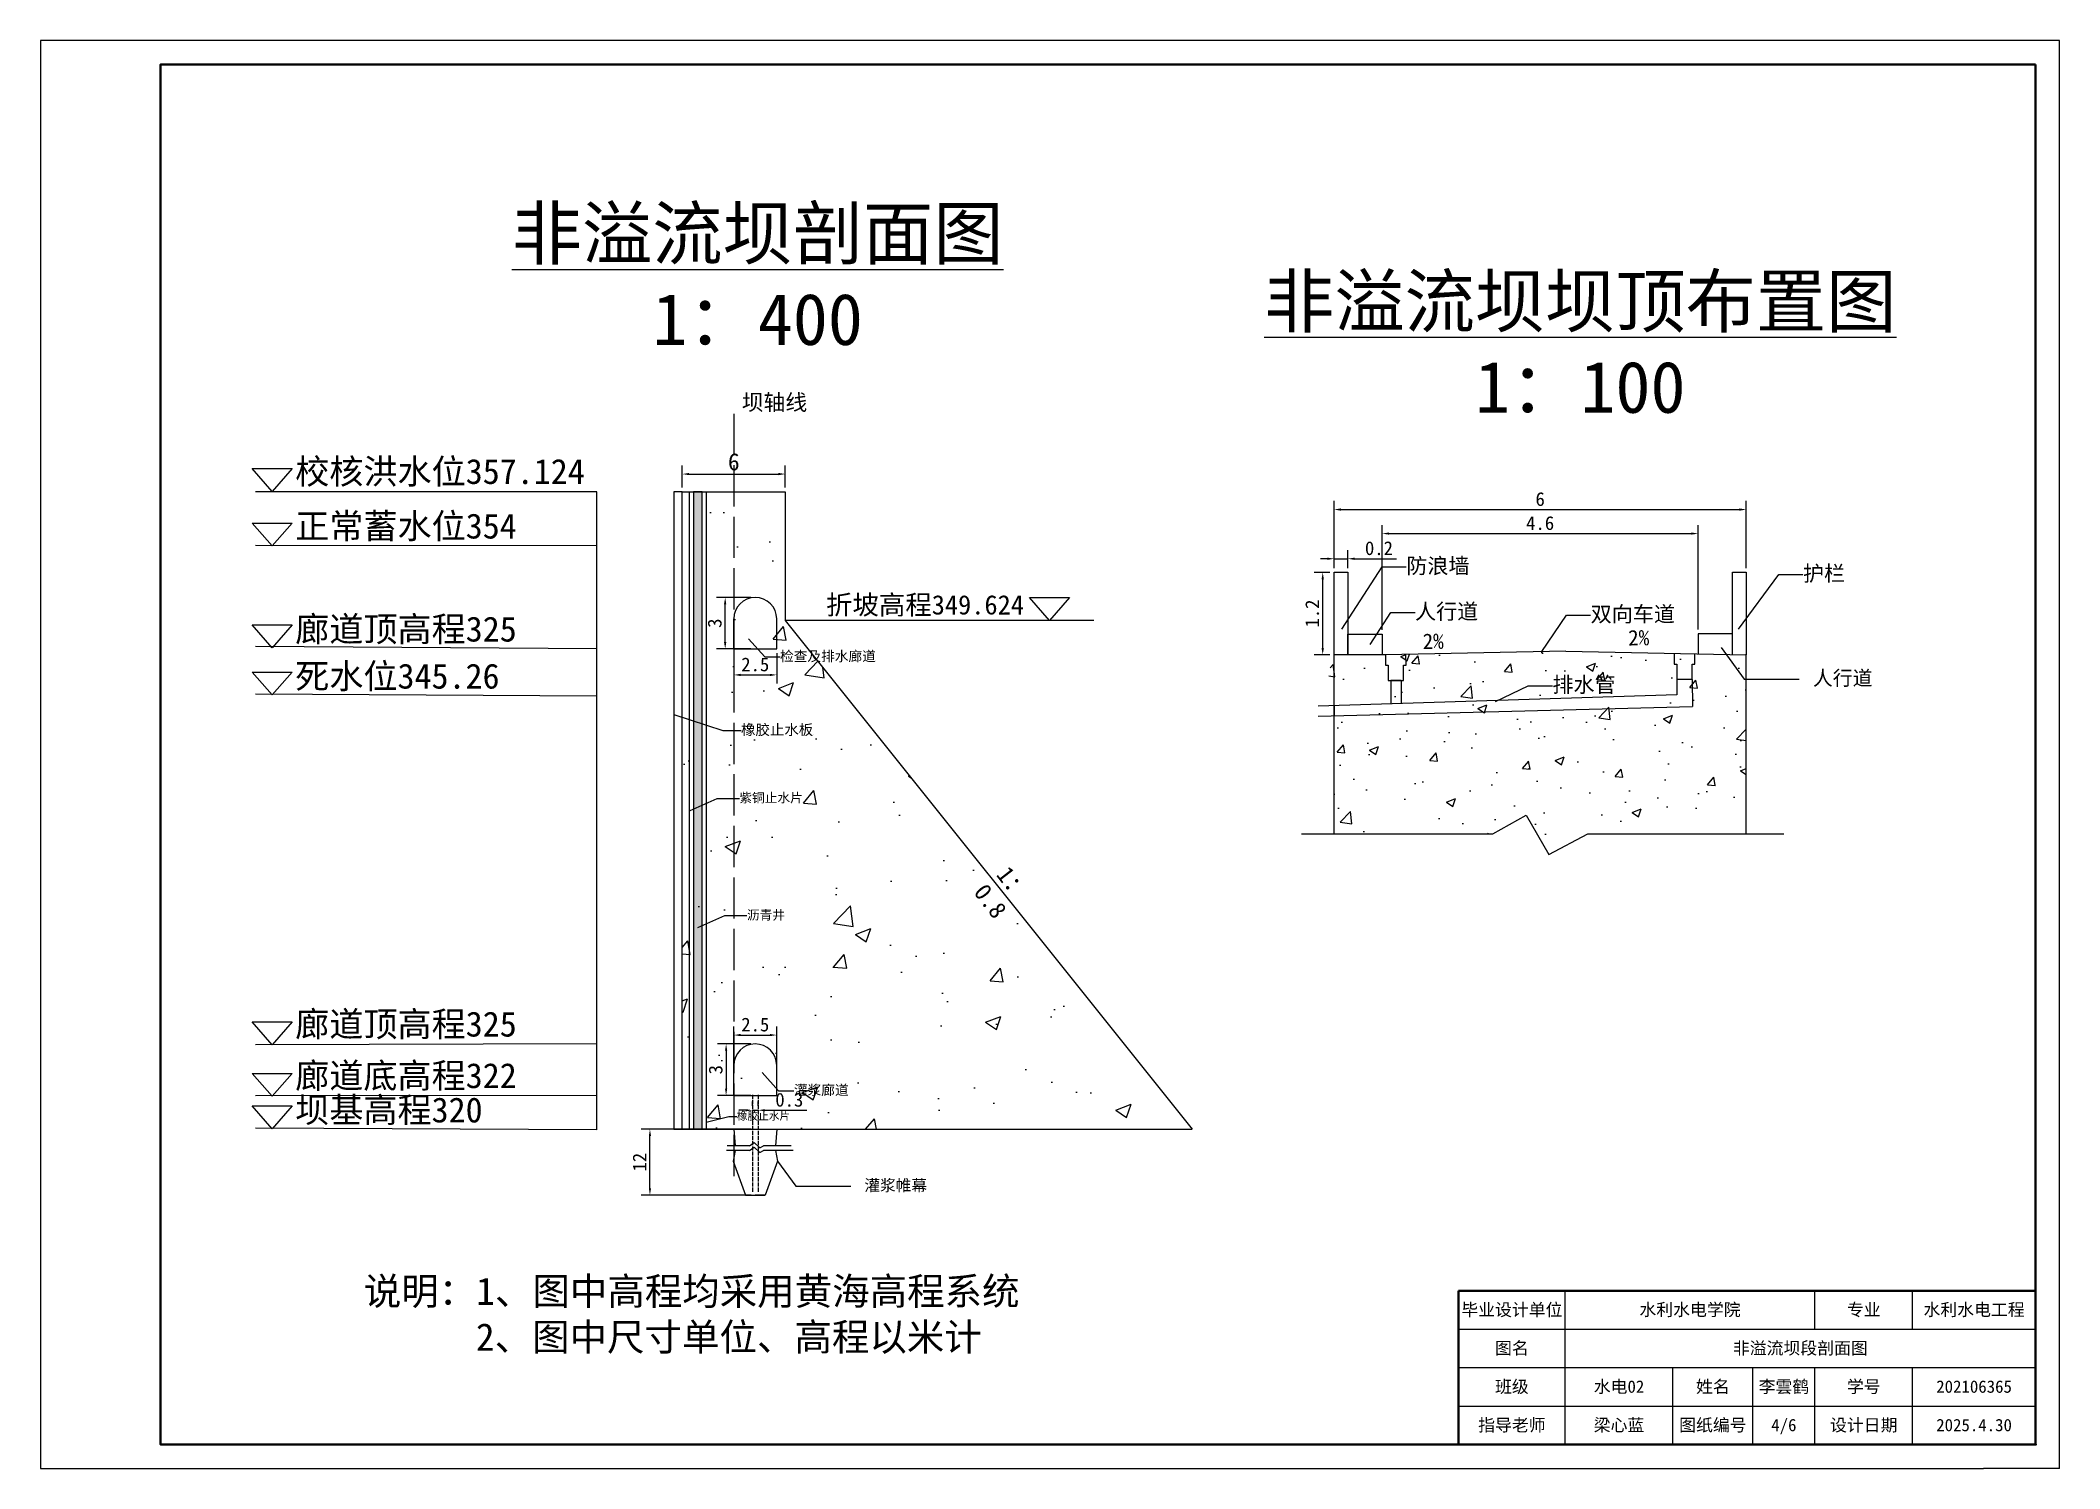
# Model space of a CAD drawing. Header units: millimetres. Extents: x 3333 to 3627, y 1299 to 1506.
import ezdxf
from ezdxf import colors
from ezdxf.entities.mleader import LeaderData, LeaderLine
from ezdxf.math import Vec2, Vec3

# ---------------------------------------------------------------- set-up
doc = ezdxf.new("R2010")
doc.units = ezdxf.units.MM
doc.linetypes.add('ACAD_ISO02W100', pattern=[15, 12, -3])
doc.styles.get("Standard").update_dxf_attribs({"font": 'simfang.ttf'})
doc.dimstyles.new('ISO-25', dxfattribs={"dimtxt": 2, "dimasz": 1, "dimexe": 1.25, "dimexo": 0.625, "dimgap": 0.5, "dimtad": 1, "dimdsep": 46, "dimtxsty": 'Standard', "dimcen": 2.5, "dimadec": 0, "dimazin": 0, "dimtfac": 1, "dimtmove": 0, "dimatfit": 3, "dimfxl": 1, "dimarcsym": 0})

# ---------------------------------------------------------------- blocks, each defined once
blk = doc.blocks.new('_None')
blk = doc.blocks.new('*D3')
at = {"color": 0, "lineweight": -2, "transparency": 16777216}
for p, q in [((3426.13, 1441.42), (3426.13, 1444.61)), ((3441.13, 1441.42), (3441.13, 1444.61)), ((3427.13, 1443.36), (3440.13, 1443.36))]:
    blk.add_line(p, q, dxfattribs=at)
at = {"color": 0, "transparency": 16777216}
for points in [[(3427.13, 1443.52), (3427.13, 1443.19), (3426.13, 1443.36)], [(3440.13, 1443.52), (3440.13, 1443.19), (3441.13, 1443.36)]]:
    blk.add_solid(points, dxfattribs=at)
at = {"layer": 'Defpoints', "color": 0, "transparency": 16777216}
for p in [(3426.13, 1440.79), (3441.13, 1443.36), (3441.13, 1440.79)]:
    blk.add_point(p, dxfattribs=at)
at = {"color": 0, "transparency": 16777216, "insert": (3433.63, 1445.12), "char_height": 2, "attachment_point": 5}
blk.add_mtext('{\\H1.25x;6}', dxfattribs=at)
blk = doc.blocks.new('*D5')
at = {"color": 0, "lineweight": -2, "transparency": 16777216}
for p, q in [((3435.35, 1350.75), (3434.35, 1350.75)), ((3436.35, 1351.37), (3436.35, 1352)), ((3436.35, 1350.75), (3437.19, 1350.75)), ((3437.19, 1351.37), (3437.19, 1352)), ((3438.19, 1350.75), (3444.25, 1350.75))]:
    blk.add_line(p, q, dxfattribs=at)
at = {"color": 0, "transparency": 16777216}
for points in [[(3435.35, 1350.91), (3435.35, 1350.58), (3436.35, 1350.75)], [(3438.19, 1350.91), (3438.19, 1350.58), (3437.19, 1350.75)]]:
    blk.add_solid(points, dxfattribs=at)
at = {"layer": 'Defpoints', "color": 0, "transparency": 16777216}
for p in [(3436.35, 1350.75), (3437.19, 1350.75), (3437.19, 1350.75)]:
    blk.add_point(p, dxfattribs=at)
at = {"color": 0, "transparency": 16777216, "insert": (3441.72, 1352.26), "char_height": 2, "attachment_point": 5}
blk.add_mtext('0.3', dxfattribs=at)
blk = doc.blocks.new('*D6')
at = {"color": 0, "lineweight": -2, "transparency": 16777216}
for p, q in [((3436.14, 1347.98), (3420.17, 1347.98)), ((3421.42, 1339.39), (3421.42, 1346.98)), ((3436.14, 1338.39), (3420.17, 1338.39))]:
    blk.add_line(p, q, dxfattribs=at)
at = {"color": 0, "transparency": 16777216}
for points in [[(3421.26, 1346.98), (3421.59, 1346.98), (3421.42, 1347.98)], [(3421.26, 1339.39), (3421.59, 1339.39), (3421.42, 1338.39)]]:
    blk.add_solid(points, dxfattribs=at)
at = {"layer": 'Defpoints', "color": 0, "transparency": 16777216}
for p in [(3421.42, 1347.98), (3436.77, 1347.98), (3436.77, 1338.39)]:
    blk.add_point(p, dxfattribs=at)
at = {"color": 0, "transparency": 16777216, "insert": (3419.92, 1343.19), "char_height": 2, "attachment_point": 5, "rotation": 90}
blk.add_mtext('12', dxfattribs=at)
blk = doc.blocks.new('*D8')
at = {"color": 0, "lineweight": -2, "transparency": 16777216}
for p, q in [((3433.63, 1353.52), (3433.63, 1362.94)), ((3434.63, 1361.69), (3438.88, 1361.69)), ((3439.88, 1353.52), (3439.88, 1362.94))]:
    blk.add_line(p, q, dxfattribs=at)
at = {"color": 0, "transparency": 16777216}
for points in [[(3434.63, 1361.86), (3434.63, 1361.53), (3433.63, 1361.69)], [(3438.88, 1361.86), (3438.88, 1361.53), (3439.88, 1361.69)]]:
    blk.add_solid(points, dxfattribs=at)
at = {"layer": 'Defpoints', "color": 0, "transparency": 16777216}
for p in [(3439.88, 1361.69), (3433.63, 1352.9), (3439.88, 1352.9)]:
    blk.add_point(p, dxfattribs=at)
at = {"color": 0, "transparency": 16777216, "insert": (3436.76, 1363.21), "char_height": 2, "attachment_point": 5}
blk.add_mtext('2.5', dxfattribs=at)
blk = doc.blocks.new('*D9')
at = {"color": 0, "lineweight": -2, "transparency": 16777216}
for p, q in [((3436.13, 1360.4), (3431.26, 1360.4)), ((3432.51, 1359.4), (3432.51, 1353.9)), ((3436.13, 1352.9), (3431.26, 1352.9))]:
    blk.add_line(p, q, dxfattribs=at)
at = {"color": 0, "transparency": 16777216}
for points in [[(3432.35, 1359.4), (3432.68, 1359.4), (3432.51, 1360.4)], [(3432.35, 1353.9), (3432.68, 1353.9), (3432.51, 1352.9)]]:
    blk.add_solid(points, dxfattribs=at)
at = {"layer": 'Defpoints', "color": 0, "transparency": 16777216}
for p in [(3436.76, 1360.4), (3432.51, 1352.9), (3436.76, 1352.9)]:
    blk.add_point(p, dxfattribs=at)
at = {"color": 0, "transparency": 16777216, "insert": (3431, 1356.65), "char_height": 2, "attachment_point": 5, "rotation": 90}
blk.add_mtext('3', dxfattribs=at)
blk = doc.blocks.new('*D10')
at = {"color": 0, "lineweight": -2, "transparency": 16777216}
for p, q in [((3433.63, 1417.27), (3433.63, 1412.87)), ((3439.88, 1417.27), (3439.88, 1412.87)), ((3434.63, 1414.12), (3438.88, 1414.12))]:
    blk.add_line(p, q, dxfattribs=at)
at = {"color": 0, "transparency": 16777216}
for points in [[(3434.63, 1414.28), (3434.63, 1413.95), (3433.63, 1414.12)], [(3438.88, 1414.28), (3438.88, 1413.95), (3439.88, 1414.12)]]:
    blk.add_solid(points, dxfattribs=at)
at = {"layer": 'Defpoints', "color": 0, "transparency": 16777216}
for p in [(3433.63, 1417.9), (3439.88, 1417.9), (3439.88, 1414.12)]:
    blk.add_point(p, dxfattribs=at)
at = {"color": 0, "transparency": 16777216, "insert": (3436.76, 1415.63), "char_height": 2, "attachment_point": 5}
blk.add_mtext('2.5', dxfattribs=at)
blk = doc.blocks.new('*D11')
at = {"color": 0, "lineweight": -2, "transparency": 16777216}
for p, q in [((3436.13, 1425.4), (3431.13, 1425.4)), ((3432.38, 1418.9), (3432.38, 1424.4)), ((3436.13, 1417.9), (3431.13, 1417.9))]:
    blk.add_line(p, q, dxfattribs=at)
at = {"color": 0, "transparency": 16777216}
for points in [[(3432.21, 1424.4), (3432.54, 1424.4), (3432.38, 1425.4)], [(3432.21, 1418.9), (3432.54, 1418.9), (3432.38, 1417.9)]]:
    blk.add_solid(points, dxfattribs=at)
at = {"layer": 'Defpoints', "color": 0, "transparency": 16777216}
for p in [(3432.38, 1425.4), (3436.76, 1425.4), (3436.76, 1417.9)]:
    blk.add_point(p, dxfattribs=at)
at = {"color": 0, "transparency": 16777216, "insert": (3430.86, 1421.65), "char_height": 2, "attachment_point": 5, "rotation": 90}
blk.add_mtext('3', dxfattribs=at)
blk = doc.blocks.new('*D15')
at = {"color": 0, "lineweight": -2, "transparency": 16777216}
for p, q in [((3521.04, 1429.68), (3521.04, 1432.28)), ((3523.04, 1429.68), (3523.04, 1432.28)), ((3520.04, 1431.03), (3519.04, 1431.03)), ((3521.04, 1431.03), (3523.04, 1431.03)), ((3524.04, 1431.03), (3530.1, 1431.03))]:
    blk.add_line(p, q, dxfattribs=at)
at = {"color": 0, "transparency": 16777216}
for points in [[(3520.04, 1431.2), (3520.04, 1430.86), (3521.04, 1431.03)], [(3524.04, 1431.2), (3524.04, 1430.86), (3523.04, 1431.03)]]:
    blk.add_solid(points, dxfattribs=at)
at = {"layer": 'Defpoints', "color": 0, "transparency": 16777216}
for p in [(3521.04, 1429.05), (3523.04, 1431.03), (3523.04, 1429.05)]:
    blk.add_point(p, dxfattribs=at)
at = {"color": 0, "transparency": 16777216, "insert": (3527.57, 1432.55), "char_height": 2, "attachment_point": 5}
blk.add_mtext('0.2', dxfattribs=at)
blk = doc.blocks.new('*D16')
at = {"color": 0, "lineweight": -2, "transparency": 16777216}
for p, q in [((3520.41, 1429.05), (3518.13, 1429.05)), ((3519.38, 1418.05), (3519.38, 1428.05)), ((3520.41, 1417.05), (3518.13, 1417.05))]:
    blk.add_line(p, q, dxfattribs=at)
at = {"color": 0, "transparency": 16777216}
for points in [[(3519.21, 1428.05), (3519.55, 1428.05), (3519.38, 1429.05)], [(3519.21, 1418.05), (3519.55, 1418.05), (3519.38, 1417.05)]]:
    blk.add_solid(points, dxfattribs=at)
at = {"layer": 'Defpoints', "color": 0, "transparency": 16777216}
for p in [(3519.38, 1429.05), (3521.04, 1429.05), (3521.04, 1417.05)]:
    blk.add_point(p, dxfattribs=at)
at = {"color": 0, "transparency": 16777216, "insert": (3517.86, 1423.05), "char_height": 2, "attachment_point": 5, "rotation": 90}
blk.add_mtext('1.2', dxfattribs=at)
blk = doc.blocks.new('*D17')
at = {"color": 0, "lineweight": -2, "transparency": 16777216}
for p, q in [((3528.04, 1420.68), (3528.04, 1435.94)), ((3574.04, 1420.72), (3574.04, 1435.94)), ((3529.04, 1434.69), (3573.04, 1434.69))]:
    blk.add_line(p, q, dxfattribs=at)
at = {"color": 0, "transparency": 16777216}
for points in [[(3529.04, 1434.86), (3529.04, 1434.53), (3528.04, 1434.69)], [(3573.04, 1434.86), (3573.04, 1434.53), (3574.04, 1434.69)]]:
    blk.add_solid(points, dxfattribs=at)
at = {"layer": 'Defpoints', "color": 0, "transparency": 16777216}
for p in [(3574.04, 1434.69), (3528.04, 1420.05), (3574.04, 1420.09)]:
    blk.add_point(p, dxfattribs=at)
at = {"color": 0, "transparency": 16777216, "insert": (3551.04, 1436.21), "char_height": 2, "attachment_point": 5}
blk.add_mtext('4.6', dxfattribs=at)
blk = doc.blocks.new('*D18')
at = {"color": 0, "lineweight": -2, "transparency": 16777216}
for p, q in [((3521.04, 1429.68), (3521.04, 1439.44)), ((3522.04, 1438.19), (3580.04, 1438.19)), ((3581.04, 1429.68), (3581.04, 1439.44))]:
    blk.add_line(p, q, dxfattribs=at)
at = {"color": 0, "transparency": 16777216}
for points in [[(3522.04, 1438.36), (3522.04, 1438.02), (3521.04, 1438.19)], [(3580.04, 1438.36), (3580.04, 1438.02), (3581.04, 1438.19)]]:
    blk.add_solid(points, dxfattribs=at)
at = {"layer": 'Defpoints', "color": 0, "transparency": 16777216}
for p in [(3581.04, 1438.19), (3521.04, 1429.05), (3581.04, 1429.05)]:
    blk.add_point(p, dxfattribs=at)
at = {"color": 0, "transparency": 16777216, "insert": (3551.04, 1439.7), "char_height": 2, "attachment_point": 5}
blk.add_mtext('6', dxfattribs=at)

msp = doc.modelspace()

# ---------------------------------------------------------------- hatches: boundary and pattern name
h = msp.add_hatch()
h.set_pattern_fill('AR-CONC', color=256, scale=0.125)
h.set_pattern_definition([(50, (3448.156, 1371.562), (22.773, -1.9924), [2.3813, -26.1938]), (355, (3448.156, 1371.562), (-4.4054, 23.882), [1.905, -20.955]), (100.45, (3450.053, 1371.396), (18.3677, 21.89), [2.0238, -22.2613]), (46.184, (3448.156, 1377.912), (33.885, -5.255), [3.572, -39.291]), (96.636, (3450.98, 1377.474), (29.676, 30.928), [3.036, -33.392]), (351.184, (3448.156, 1377.912), (29.676, 30.928), [2.857, -31.432]), (21, (3451.33, 1376.324), (18.952, -12.783), [2.3813, -26.1938]), (326, (3451.33, 1376.324), (7.725, 23.0235), [1.905, -20.955]), (71.45, (3452.91, 1375.26), (26.677, 10.2403), [2.024, -22.261]), (37.5, (3448.156, 1371.562), (0.3861, 10.5694), [0, -20.701, 0, -21.2725, 0, -21.0344]), (7.5, (3448.156, 1371.562), (8.3525, 12.5226), [0, -12.1285, 0, -20.2248, 0, -8.0169]), (327.5, (3441.075, 1371.562), (16.9488, -0.7161), [0, -7.9375, 0, -24.765, 0, -32.8612]), (317.5, (3437.9, 1371.562), (18.5161, 3.1783), [0, -10.3187, 0, -16.4465, 0, -23.3362])])
edge = h.paths.add_edge_path()
edge.add_line((3441.133, 1422.041), (3500.383, 1347.981))
edge.add_line((3426.133, 1347.981), (3500.383, 1347.981))
edge.add_line((3426.133, 1347.981), (3426.133, 1440.791))
edge.add_line((3426.133, 1440.791), (3441.133, 1440.791))
h = msp.add_hatch()
h.set_pattern_fill('EARTH', color=256, scale=0.125)
h.set_pattern_definition([(0, (-4570.9196, -2064.1285), (0.79375, 0.79375), [0.79375, -0.79375]), (0, (-4570.9196, -2063.8309), (0.79375, 0.79375), [0.79375, -0.79375]), (0, (-4570.9196, -2063.5332), (0.79375, 0.79375), [0.79375, -0.79375]), (90, (-4570.8204, -2063.434), (-0.79375, 0.79375), [0.79375, -0.79375]), (90, (-4570.5227, -2063.434), (-0.79375, 0.79375), [0.79375, -0.79375]), (90, (-4570.2251, -2063.434), (-0.79375, 0.79375), [0.79375, -0.79375])])
h.paths.add_polyline_path([(3427.758, 1347.981), (3429.008, 1347.981), (3429.008, 1440.791), (3427.758, 1440.791)])
h = msp.add_hatch()
h.set_pattern_fill('AR-CONC', color=256, scale=0.074)
edge = h.paths.add_edge_path()
edge.add_line((3521.035, 1390.964), (3521.035, 1418.551))
edge.add_line((3516.275, 1390.964), (3544.163, 1390.964))
edge.add_line((3544.163, 1390.964), (3548.996, 1393.719))
edge.add_line((3548.996, 1393.719), (3552.284, 1387.953))
edge.add_line((3552.284, 1387.953), (3557.985, 1390.964))
edge.add_line((3557.985, 1390.964), (3586.512, 1390.964))
edge.add_line((3581.035, 1390.964), (3581.035, 1417.119))
edge.add_line((3554.785, 1417.576), (3581.035, 1417.051))
edge.add_line((3554.785, 1417.576), (3528.535, 1417.051))
edge.add_line((3528.535, 1417.051), (3521.035, 1417.051))

# ---------------------------------------------------------------- linework, layer by layer
for p, q in [((3626.672, 1506.483, 9204808), (3332.672, 1506.483, 9204808)), ((3332.672, 1506.483, 9204808), (3332.672, 1298.583, 9204808)), ((3626.672, 1298.583, 9204808), (3626.672, 1506.483, 9204808)), ((3363.515, 1444.159), (3369.34, 1444.159)), ((3366.427, 1440.829), (3363.515, 1444.159)), ((3369.34, 1444.159), (3366.427, 1440.829)), ((3413.711, 1440.791), (3363.969, 1440.791)), ((3413.711, 1347.897), (3413.711, 1440.791)), ((3426.133, 1347.981), (3426.133, 1440.791)), ((3426.133, 1440.791), (3441.133, 1440.791)), ((3426.133, 1440.791), (3427.133, 1440.791)), ((3427.133, 1440.791), (3427.133, 1347.981)), ((3429.633, 1440.791), (3429.633, 1347.981)), ((3441.133, 1440.791), (3441.133, 1422.041)), ((3363.515, 1436.218), (3369.34, 1436.218)), ((3366.427, 1432.887), (3363.515, 1436.218)), ((3369.34, 1436.218), (3366.427, 1432.887)), ((3413.711, 1432.897), (3363.969, 1432.967)), ((3476.71, 1425.371), (3482.535, 1425.371)), ((3479.623, 1422.041), (3476.71, 1425.371)), ((3482.535, 1425.371), (3479.623, 1422.041)), ((3363.519, 1421.391), (3369.344, 1421.391)), ((3366.432, 1418.061), (3363.519, 1421.391)), ((3369.344, 1421.391), (3366.432, 1418.061)), ((3433.633, 1417.897), (3433.633, 1422.272)), ((3439.883, 1417.897), (3439.883, 1422.272)), ((3441.133, 1422.041), (3500.383, 1347.981)), ((3486.062, 1422.041), (3441.133, 1422.041)), ((3523.035, 1420.051), (3528.035, 1420.051)), ((3523.035, 1417.051), (3523.035, 1420.051)), ((3528.035, 1420.051), (3528.035, 1417.051)), ((3579.035, 1420.091), (3574.035, 1420.091)), ((3574.035, 1420.091), (3574.035, 1417.191)), ((3579.035, 1417.091), (3579.035, 1420.091)), ((3413.711, 1417.897), (3363.969, 1418.275)), ((3433.633, 1417.897), (3439.883, 1417.897)), ((3554.785, 1417.576), (3528.535, 1417.051)), ((3531.535, 1415.551), (3531.504, 1417.111)), ((3554.785, 1417.576), (3581.035, 1417.051)), ((3570.566, 1417.261), (3570.57, 1415.701)), ((3573.57, 1415.701), (3573.54, 1417.201)), ((3581.035, 1390.964), (3581.035, 1417.119)), ((3363.519, 1414.541), (3369.344, 1414.541)), ((3366.432, 1411.211), (3363.519, 1414.541)), ((3369.344, 1414.541), (3366.432, 1411.211)), ((3521.035, 1390.964), (3521.035, 1417.051)), ((3528.535, 1417.051), (3521.035, 1417.051)), ((3528.535, 1417.051), (3528.535, 1415.551)), ((3528.535, 1415.551), (3528.91, 1415.551)), ((3528.91, 1415.551), (3528.91, 1413.301)), ((3531.16, 1413.301), (3531.16, 1415.551)), ((3531.16, 1415.551), (3531.535, 1415.551)), ((3570.57, 1415.701), (3570.945, 1415.701)), ((3570.945, 1415.701), (3570.945, 1413.451)), ((3573.195, 1413.451), (3573.195, 1415.701)), ((3573.195, 1415.701), (3573.57, 1415.701)), ((3413.711, 1411.047), (3363.969, 1411.303)), ((3528.91, 1413.301), (3531.16, 1413.301)), ((3530.785, 1413.301), (3529.285, 1413.301)), ((3529.285, 1413.301), (3529.285, 1409.887)), ((3530.035, 1413.301), (3530.785, 1413.301)), ((3530.785, 1413.301), (3530.785, 1409.934)), ((3570.945, 1413.451), (3570.945, 1411.198)), ((3573.195, 1413.451), (3570.945, 1413.451)), ((3573.195, 1413.451), (3573.228, 1409.51)), ((3570.945, 1411.198), (3518.728, 1409.554)), ((3518.728, 1408.125), (3573.228, 1409.51)), ((3521.035, 1409.616), (3521.035, 1408.116)), ((3544.163, 1390.964), (3548.996, 1393.719)), ((3548.996, 1393.719), (3552.284, 1387.953)), ((3516.275, 1390.964), (3544.163, 1390.964)), ((3552.284, 1387.953), (3557.985, 1390.964)), ((3557.985, 1390.964), (3586.512, 1390.964)), ((3363.493, 1363.617), (3369.318, 1363.617)), ((3366.405, 1360.287), (3363.493, 1363.617)), ((3369.318, 1363.617), (3366.405, 1360.287)), ((3413.711, 1360.397), (3363.969, 1360.258)), ((3363.493, 1356.117), (3369.318, 1356.117)), ((3366.405, 1352.787), (3363.493, 1356.117)), ((3369.318, 1356.117), (3366.405, 1352.787)), ((3433.633, 1352.897), (3433.633, 1357.272)), ((3439.883, 1352.897), (3439.883, 1357.272)), ((3413.711, 1352.897), (3363.969, 1352.823)), ((3433.633, 1352.897), (3439.883, 1352.897)), ((3363.519, 1351.391), (3369.344, 1351.391)), ((3366.432, 1348.061), (3363.519, 1351.391)), ((3369.344, 1351.391), (3366.432, 1348.061)), ((3413.711, 1347.897), (3363.969, 1348.144)), ((3426.133, 1347.981), (3500.383, 1347.981)), ((3433.633, 1347.981), (3433.823, 1345.575)), ((3433.633, 1347.981), (3439.901, 1347.981)), ((3439.901, 1347.981), (3439.712, 1345.575)), ((3435.92, 1344.888), (3432.557, 1344.888)), ((3435.92, 1345.575), (3432.669, 1345.575)), ((3433.819, 1344.888), (3433.53, 1343.316)), ((3435.92, 1345.575), (3436.621, 1346.061)), ((3435.92, 1344.888), (3436.621, 1345.374)), ((3436.621, 1346.061), (3437.419, 1345.277)), ((3436.621, 1345.374), (3437.419, 1344.589)), ((3437.419, 1345.277), (3437.98, 1345.575)), ((3437.419, 1344.589), (3437.98, 1344.888)), ((3441.993, 1345.575), (3437.98, 1345.575)), ((3442.278, 1344.888), (3437.98, 1344.888)), ((3439.715, 1344.888), (3440.005, 1343.316)), ((3433.53, 1343.316), (3435.357, 1338.395)), ((3440.005, 1343.316), (3438.178, 1338.395)), ((3435.357, 1338.395), (3436.767, 1338.395)), ((3435.357, 1338.395), (3438.178, 1338.395)), ((3438.178, 1338.395), (3436.767, 1338.395)), ((3539.172, 1302.083, 9204808), (3539.172, 1324.483, 9204808)), ((3539.172, 1324.483, 9204808), (3539.172, 1322.623, 9204808)), ((3539.172, 1324.483, 9204808), (3539.172, 1322.617, 9204808)), ((3554.672, 1302.083, 9204808), (3554.672, 1324.483, 9204808)), ((3591.048, 1318.883, 9204808), (3591.048, 1324.483, 9204808)), ((3605.263, 1318.883, 9204808), (3605.263, 1324.483, 9204808)), ((3539.172, 1318.883, 9204808), (3623.172, 1318.883, 9204808)), ((3539.172, 1318.883, 9204808), (3539.172, 1317.023, 9204808)), ((3539.172, 1313.283, 9204808), (3623.172, 1313.283, 9204808)), ((3539.172, 1313.283, 9204808), (3539.172, 1311.423, 9204808)), ((3570.372, 1302.083, 9204808), (3570.372, 1313.283, 9204808)), ((3582.002, 1302.083, 9204808), (3582.002, 1313.283, 9204808)), ((3591.048, 1302.083, 9204808), (3591.048, 1313.283, 9204808)), ((3605.263, 1302.083, 9204808), (3605.263, 1313.283, 9204808)), ((3539.172, 1307.683, 9204808), (3623.172, 1307.683, 9204808)), ((3539.172, 1307.683, 9204808), (3539.172, 1305.823, 9204808)), ((3623.172, 1302.083, 9204808), (3539.172, 1302.083, 9204808)), ((3539.172, 1302.083, 9204808), (3554.672, 1302.083, 9204808)), ((3554.672, 1302.083, 9204808), (3570.372, 1302.083, 9204808)), ((3570.372, 1302.083, 9204808), (3582.002, 1302.083, 9204808)), ((3582.002, 1302.083, 9204808), (3591.048, 1302.083, 9204808)), ((3591.048, 1302.083, 9204808), (3605.263, 1302.083, 9204808)), ((3605.263, 1302.083, 9204808), (3623.353, 1302.083, 9204808)), ((3332.672, 1298.583, 9204808), (3615.61, 1298.583, 9204808)), ((3626.672, 1298.583, 9204808), (3615.61, 1298.583, 9204808))]:
    msp.add_line(p, q)
at = {"linetype": 'ACAD_ISO02W100', "ltscale": 0.5}
msp.add_line((3433.633, 1452.147), (3433.633, 1340.791), dxfattribs=at)
at = {"linetype": 'ACAD_ISO02W100', "ltscale": 0.05}
for p, q in [((3436.35, 1352.995), (3436.35, 1338.794)), ((3437.185, 1352.995), (3437.185, 1338.794))]:
    msp.add_line(p, q, dxfattribs=at)
at = {"lineweight": 40}
for p, q in [((3539.172, 1324.483, 9204808), (3623.172, 1324.483, 9204808)), ((3539.172, 1324.483, 9204808), (3539.172, 1316.617, 9204808)), ((3539.172, 1313.283, 9204808), (3539.172, 1318.883, 9204808)), ((3539.172, 1307.683, 9204808), (3539.172, 1313.283, 9204808)), ((3539.172, 1302.083, 9204808), (3539.172, 1307.683, 9204808))]:
    msp.add_line(p, q, dxfattribs=at)
at = {"lineweight": 40, "elevation": 9204808}
msp.add_lwpolyline([(3623.172, 1502.983), (3623.172, 1302.083), (3350.172, 1302.083), (3350.172, 1502.983)], close=True, dxfattribs=at)
for points in [[(3426.133, 1440.791), (3424.883, 1440.791), (3424.883, 1347.981), (3426.133, 1347.981)], [(3427.758, 1347.981), (3429.008, 1347.981), (3429.008, 1440.791), (3427.758, 1440.791), (3427.758, 1347.981)], [(3579.035, 1417.091), (3579.035, 1429.051), (3581.035, 1429.051), (3581.035, 1417.051)]]:
    msp.add_lwpolyline(points)
msp.add_lwpolyline([(3521.035, 1429.051), (3523.035, 1429.051), (3523.035, 1417.051), (3521.035, 1417.051)], close=True)
for centre in [(3436.758, 1422.272), (3436.758, 1357.272)]:
    msp.add_arc(centre, 3.125, 0, 180)

# ---------------------------------------------------------------- texts
for s, width, gutter_width, insert, char_height, attachment_point in [('\\pxqc;{\\fSimSun|b0|i0|c134|p2;\\L非溢流坝剖面图\\P}1{\\fSimSun|b0|i0|c134|p2;：400}', 128.20198, 18.75, (3373.01, 1482.149), 7.5, 1), ('\\pxqc;{\\fSimSun|b0|i0|c134|p2;\\L非溢流坝坝顶布置图\\P}1{\\fSimSun|b0|i0|c134|p2;：100}', 135.19597, 18.75, (3489.284, 1472.275), 7.5, 1), ('{\\fSimSun|b0|i0|c134|p2;坝轴线}', 11.71748, 12.5, (3434.784, 1454.97), 2.33, 1), ('{\\fSimSun|b0|i0|c134|p2;校核洪水位357.124}', 43.93953, 15.625, (3369.771, 1445.556), 3.64062, 1), ('{\\fSimSun|b0|i0|c134|p2;正常蓄水位354}', 42.5425, 15.625, (3369.771, 1437.614), 3.64062, 1), ('{\\fSimSun|b0|i0|c134|p2;折坡高程349.624}', 40.09314, 12.099, (3447.073, 1425.731), 2.81902, 1), ('{\\fSimSun|b0|i0|c134|p2;廊道顶高程325}', 42.5425, 15.625, (3369.771, 1422.614), 3.64062, 1), ('{\\fSimSun|b0|i0|c134|p2;死水位345.26}', 42.5425, 15.625, (3369.771, 1415.764), 3.64062, 1), ('{\\fSimSun|b0|i0|c134|p2;廊道顶高程325}', 42.5425, 15.625, (3369.771, 1365.114), 3.64062, 1), ('{\\fSimSun|b0|i0|c134|p2;廊道底高程322}', 42.5425, 15.625, (3369.771, 1357.614), 3.64062, 1), ('{\\fSimSun|b0|i0|c134|p2;坝基高程320}', 42.5425, 15.625, (3369.771, 1352.614), 3.64062, 1), ('{\\fSimSun|b0|i0|c134|p2;说明：1、图中高程均采用黄海高程系统\\P      2、图中尺寸单位、高程以米计}', 134.47556, 2, (3379.762, 1326.411), 4, 1), ('{\\fSimSun|b0|i0|c134|p2;毕业设计单位}', 15.5, 12.5, (3546.922, 1322.617, 9204808), 1.8, 2), ('{\\fSimSun|b0|i0|c134|p2;水利水电学院}', 36.376, 12.5, (3572.86, 1322.623, 9204808), 1.8, 2), ('{\\fSimSun|b0|i0|c134|p2;专业}', 14.215, 12.5, (3598.156, 1322.623, 9204808), 1.8, 2), ('{\\fSimSun|b0|i0|c134|p2;水利水电工程}', 17.909, 12.5, (3614.218, 1322.623, 9204808), 1.8, 2), ('{\\fSimSun|b0|i0|c134|p2;图名}', 15.5, 12.5, (3546.922, 1317.023, 9204808), 1.8, 2), ('{\\fSimSun|b0|i0|c134|p2;非溢流坝段剖面图}', 68.5, 12.5, (3588.922, 1317.023, 9204808), 1.8, 2), ('{\\fSimSun|b0|i0|c134|p2;班级}', 15.5, 12.5, (3546.922, 1311.423, 9204808), 1.8, 2), ('{\\fSimSun|b0|i0|c134|p2;水电}02', 15.7, 12.5, (3562.522, 1311.423, 9204808), 1.8, 2), ('{\\fSimSun|b0|i0|c134|p2;姓名}', 11.63, 12.5, (3576.187, 1311.423, 9204808), 1.8, 2), ('{\\fSimSun|b0|i0|c134|p2;李雲鹤}', 9.046, 12.5, (3586.525, 1311.423, 9204808), 1.8, 2), ('{\\fSimSun|b0|i0|c134|p2;学号}', 14.215, 12.5, (3598.156, 1311.423, 9204808), 1.8, 2), ('202106365', 17.909, 12.5, (3614.218, 1311.423, 9204808), 1.8, 2), ('{\\fSimSun|b0|i0|c134|p2;指导老师}', 15.5, 12.5, (3546.922, 1305.823, 9204808), 1.8, 2), ('{\\fSimSun|b0|i0|c134|p2;梁心蓝}', 15.7, 12.5, (3562.522, 1305.823, 9204808), 1.8, 2), ('{\\fSimSun|b0|i0|c134|p2;图纸编号}', 11.63, 12.5, (3576.187, 1305.823, 9204808), 1.8, 2), ('4/6', 9.046, 12.5, (3586.525, 1305.823, 9204808), 1.8, 2), ('{\\fSimSun|b0|i0|c134|p2;设计日期}', 14.215, 12.5, (3598.156, 1305.823, 9204808), 1.8, 2), ('2025.4.30', 17.909, 12.5, (3614.218, 1305.823, 9204808), 1.8, 2)]:
    msp.add_mtext_dynamic_manual_height_columns(s, width=width, gutter_width=gutter_width, heights=[0], dxfattribs=dict(insert=insert, char_height=char_height, attachment_point=attachment_point))
for s, width, gutter_width, insert, char_height, attachment_point, rotation in [('2%', 0.24615, 9.375, (3533.911, 1420.125), 2.25, 1, 1.14576), ('2%', 0.24615, 9.375, (3566.891, 1420.702), 2.25, 3, 1.14576), ('1：0.8', 8.37799, 12.5, (3473.729, 1386.529), 2.5, 1, 307.65577)]:
    msp.add_mtext_dynamic_manual_height_columns(s, width=width, gutter_width=gutter_width, heights=[0], dxfattribs=dict(insert=insert, char_height=char_height, attachment_point=attachment_point, rotation=rotation))

# ---------------------------------------------------------------- dimensions: what is measured, and where the dimension line sits
for base, p1, p2, text, picture, middle in [((3441.133, 1443.358), (3426.133, 1440.791), (3441.133, 1440.791), '{\\H1.25x;6}', '*D3', (3433.633, 1445.122)), ((3439.883, 1414.118), (3433.633, 1417.897), (3439.883, 1417.897), '2.5', '*D10', (3436.758, 1415.635)), ((3439.883, 1361.692), (3433.633, 1352.897), (3439.883, 1352.897), '2.5', '*D8', (3436.758, 1363.209)), ((3437.185, 1350.748), (3436.35, 1350.748), (3437.185, 1350.748), '0.3', '*D5', (3441.719, 1352.265))]:
    dim = msp.add_linear_dim(base=base, p1=p1, p2=p2, text=text, dimstyle='ISO-25')
    dim.commit()
    dim.dimension.update_dxf_attribs({"geometry": picture, "text_midpoint": middle})
dim = msp.add_linear_dim(base=(3581.035, 1438.19), p1=(3521.035, 1429.051), p2=(3581.035, 1429.051), text='6', dimstyle='ISO-25', override={"dimlfac": 0.1})
dim.commit()
dim.dimension.update_dxf_attribs({"geometry": '*D18', "text_midpoint": (3551.035, 1439.701)})
for base, p1, p2, picture, middle in [((3574.035, 1434.695), (3528.035, 1420.051), (3574.035, 1420.091), '*D17', (3551.035, 1436.212)), ((3523.035, 1431.029), (3521.035, 1429.051), (3523.035, 1429.051), '*D15', (3527.57, 1432.546))]:
    dim = msp.add_linear_dim(base=base, p1=p1, p2=p2, dimstyle='ISO-25', override={"dimlfac": 0.1})
    dim.commit()
    dim.dimension.update_dxf_attribs({"geometry": picture, "text_midpoint": middle})
dim = msp.add_linear_dim(base=(3519.381, 1429.051), p1=(3521.035, 1417.051), p2=(3521.035, 1429.051), angle=90, dimstyle='ISO-25', override={"dimlfac": 0.1})
dim.commit()
dim.dimension.update_dxf_attribs({"geometry": '*D16', "text_midpoint": (3517.864, 1423.051)})
for base, p1, p2, text, picture, middle in [((3432.375, 1425.397), (3436.758, 1417.897), (3436.758, 1425.397), '3', '*D11', (3430.864, 1421.647)), ((3432.512, 1352.897), (3436.758, 1360.397), (3436.758, 1352.897), '3', '*D9', (3431.001, 1356.647)), ((3421.423, 1347.981), (3436.767, 1338.395), (3436.767, 1347.981), '12', '*D6', (3419.923, 1343.188))]:
    dim = msp.add_linear_dim(base=base, p1=p1, p2=p2, angle=90, text=text, dimstyle='ISO-25')
    dim.commit()
    dim.dimension.update_dxf_attribs({"geometry": picture, "text_midpoint": middle})

# ---------------------------------------------------------------- leaders
ml = msp.add_multileader_mtext('Standard')
ml.set_content('{\\fSimSun|b0|i0|c134|p2;防浪墙} ', color=256)
ml.set_leader_properties()
ml.set_arrow_properties(name='NONE')
ml.build(insert=Vec2(0, 0))
ml.multileader.update_dxf_attribs({"arrow_head_size": 2.25})
ctx = ml.context
ctx.base_point, ctx.char_height, ctx.arrow_head_size, ctx.landing_gap_size, ctx.plane_origin = Vec3(3531.552, 1429.849), 2.25, 2.25, 0, Vec3(3523.285, 1427.551)
notes = []
notes.append((ctx, [(0, (1, 1, 0), (3528.04, 1429.849), (1, 0), 3.511, [(0, [(3522.16, 1420.801)], 0, [])])]))
ctx.mtext.insert, ctx.mtext.flow_direction = Vec3(3531.552, 1431.131), 5
ml = msp.add_multileader_mtext('Standard')
ml.set_content('{\\fSimSun|b0|i0|c134|p2;护栏} ', color=256)
ml.set_leader_properties()
ml.set_arrow_properties(name='NONE')
ml.build(insert=Vec2(0, 0))
ml.multileader.update_dxf_attribs({"arrow_head_size": 2.25})
ctx = ml.context
ctx.base_point, ctx.char_height, ctx.arrow_head_size, ctx.landing_gap_size, ctx.plane_origin = Vec3(3589.302, 1428.735), 2.25, 2.25, 0, Vec3(3581.035, 1426.438)
notes.append((ctx, [(0, (1, 1, 0), (3585.79, 1428.735), (1, 0), 3.511, [(0, [(3579.912, 1420.801)], 0, [])])]))
ctx.mtext.insert, ctx.mtext.flow_direction = Vec3(3589.302, 1430.018), 5
ml = msp.add_multileader_mtext('Standard')
ml.set_content('{\\fSimSun|b0|i0|c134|p2;人行道} ', color=256)
ml.set_leader_properties()
ml.set_arrow_properties(name='NONE')
ml.build(insert=Vec2(0, 0))
ml.multileader.update_dxf_attribs({"arrow_head_size": 2.25})
ctx = ml.context
ctx.base_point, ctx.char_height, ctx.arrow_head_size, ctx.landing_gap_size, ctx.plane_origin = Vec3(3532.817, 1423.203), 2.25, 2.25, 0, Vec3(3526.28, 1418.551)
notes.append((ctx, [(0, (1, 1, 0), (3529.306, 1423.203), (1, 0), 3.511, [(0, [(3526.28, 1418.551)], 0, [])])]))
ctx.mtext.insert, ctx.mtext.flow_direction = Vec3(3532.817, 1424.485), 5
ml = msp.add_multileader_mtext('Standard')
ml.set_content('{\\fSimSun|b0|i0|c134|p2;双向车道} ', color=256)
ml.set_leader_properties()
ml.set_arrow_properties(name='NONE')
ml.build(insert=Vec2(0, 0))
ml.multileader.update_dxf_attribs({"arrow_head_size": 2.25})
ctx = ml.context
ctx.base_point, ctx.char_height, ctx.arrow_head_size, ctx.landing_gap_size, ctx.plane_origin = Vec3(3558.393, 1422.813), 2.25, 2.25, 0, Vec3(3551.279, 1417.506)
notes.append((ctx, [(0, (1, 1, 0), (3554.882, 1422.813), (1, 0), 3.511, [(0, [(3551.279, 1417.506)], 0, [])])]))
ctx.mtext.insert, ctx.mtext.flow_direction = Vec3(3558.393, 1424.101), 5
ml = msp.add_multileader_mtext('Standard')
ml.set_content('{\\fSimSun|b0|i0|c134|p2;检查及排水廊道}', color=256)
ml.set_leader_properties()
ml.set_arrow_properties(name='NONE')
ml.build(insert=Vec2(0, 0))
ml.multileader.update_dxf_attribs({"arrow_head_size": 1.461})
ctx = ml.context
ctx.base_point, ctx.char_height, ctx.arrow_head_size, ctx.landing_gap_size, ctx.plane_origin = Vec3(3440.365, 1416.742), 1.46138, 1.461, 0, Vec3(3435.761, 1419.38)
notes.append((ctx, [(0, (1, 1, 0), (3438.14, 1416.742), (1, 0), 2.225, [(0, [(3435.761, 1419.38)], 0, [])])]))
ctx.mtext.insert, ctx.mtext.flow_direction = Vec3(3440.365, 1417.579), 5
ml = msp.add_multileader_mtext('Standard')
ml.set_content('{\\fSimSun|b0|i0|c134|p2;人行道}', color=256)
ml.set_leader_properties()
ml.set_arrow_properties(name='NONE')
ml.build(insert=Vec2(0, 0))
ml.multileader.update_dxf_attribs({"arrow_head_size": 2.122})
ctx = ml.context
ctx.base_point, ctx.char_height, ctx.arrow_head_size, ctx.plane_origin = Vec3(3588.75, 1413.515), 2.12219, 2.122, Vec3(3577.391, 1418.117)
notes.append((ctx, [(0, (1, 1, 0), (3580.75, 1413.515), (1, 0), 8, [(0, [(3577.391, 1418.117)], 0, [])])]))
ctx.mtext.insert, ctx.mtext.flow_direction = Vec3(3590.75, 1414.724), 5
ml = msp.add_multileader_mtext('Standard')
ml.set_content('{\\fSimSun|b0|i0|c134|p2;排水管} ', color=256)
ml.set_leader_properties()
ml.set_arrow_properties(name='NONE')
ml.build(insert=Vec2(0, 0))
ml.multileader.update_dxf_attribs({"arrow_head_size": 2.25})
ctx = ml.context
ctx.base_point, ctx.char_height, ctx.arrow_head_size, ctx.landing_gap_size, ctx.plane_origin = Vec3(3552.816, 1412.539), 2.25, 2.25, 0, Vec3(3544.549, 1410.241)
notes.append((ctx, [(0, (1, 1, 0), (3549.305, 1412.539), (1, 0), 3.511, [(0, [(3544.549, 1410.241)], 0, [])])]))
ctx.mtext.insert, ctx.mtext.flow_direction = Vec3(3552.816, 1413.827), 5
ml = msp.add_multileader_mtext('Standard')
ml.set_content('{\\fSimSun|b0|i0|c134|p2;橡胶止水板}', color=256)
ml.set_leader_properties()
ml.set_arrow_properties(name='NONE')
ml.build(insert=Vec2(0, 0))
ml.multileader.update_dxf_attribs({"arrow_head_size": 1.54})
ctx = ml.context
ctx.base_point, ctx.char_height, ctx.arrow_head_size, ctx.landing_gap_size, ctx.plane_origin = Vec3(3434.687, 1406.031), 1.54008, 1.54, 0, Vec3(3424.883, 1408.377)
notes.append((ctx, [(0, (1, 1, 0), (3432.058, 1406.031), (1, 0), 2.63, [(0, [(3424.883, 1408.377)], 0, [])])]))
ctx.mtext.insert, ctx.mtext.flow_direction = Vec3(3434.687, 1406.917), 5
ml = msp.add_multileader_mtext('Standard')
ml.set_content('{\\fSimSun|b0|i0|c134|p2;紫铜止水片}', color=256)
ml.set_leader_properties()
ml.set_arrow_properties(name='NONE')
ml.build(insert=Vec2(0, 0))
ml.multileader.update_dxf_attribs({"arrow_head_size": 1.353})
ctx = ml.context
ctx.base_point, ctx.char_height, ctx.arrow_head_size, ctx.landing_gap_size, ctx.plane_origin = Vec3(3434.442, 1396.135), 1.35302, 1.353, 0, Vec3(3427.282, 1394.388)
notes.append((ctx, [(0, (1, 1, 0), (3431.204, 1396.135), (1, 0), 3.238, [(0, [(3427.282, 1394.386)], 0, [])])]))
ctx.mtext.insert, ctx.mtext.flow_direction = Vec3(3434.442, 1396.91), 5
ml = msp.add_multileader_mtext('Standard')
ml.set_content('{\\fSimSun|b0|i0|c134|p2;沥青井}', color=256)
ml.set_leader_properties()
ml.set_arrow_properties(name='NONE')
ml.build(insert=Vec2(0, 0))
ml.multileader.update_dxf_attribs({"arrow_head_size": 1.353})
ctx = ml.context
ctx.base_point, ctx.char_height, ctx.arrow_head_size, ctx.landing_gap_size, ctx.plane_origin = Vec3(3435.549, 1379.076), 1.35302, 1.353, 0, Vec3(3428.389, 1377.329)
notes.append((ctx, [(0, (1, 1, 0), (3432.311, 1379.076), (1, 0), 3.238, [(0, [(3428.389, 1377.327)], 0, [])])]))
ctx.mtext.insert, ctx.mtext.flow_direction = Vec3(3435.549, 1379.854), 5
ml = msp.add_multileader_mtext('Standard')
ml.set_content('{\\fSimSun|b0|i0|c134|p2;灌浆廊道}', color=256)
ml.set_leader_properties()
ml.set_arrow_properties(name='NONE')
ml.build(insert=Vec2(0, 0))
ml.multileader.update_dxf_attribs({"arrow_head_size": 1.461})
ctx = ml.context
ctx.base_point, ctx.char_height, ctx.arrow_head_size, ctx.landing_gap_size, ctx.plane_origin = Vec3(3442.377, 1353.587), 1.46138, 1.461, 0, Vec3(3437.772, 1356.225)
notes.append((ctx, [(0, (1, 1, 0), (3440.151, 1353.587), (1, 0), 2.225, [(0, [(3437.772, 1356.225)], 0, [])])]))
ctx.mtext.insert, ctx.mtext.flow_direction = Vec3(3442.377, 1354.424), 5
ml = msp.add_multileader_mtext('Standard')
ml.set_content('{\\fSimSun|b0|i0|c134|p2;橡胶止水片}', color=256)
ml.set_leader_properties()
ml.set_arrow_properties(name='NONE')
ml.build(insert=Vec2(0, 0))
ml.multileader.update_dxf_attribs({"arrow_head_size": 1.138})
ctx = ml.context
ctx.base_point, ctx.char_height, ctx.arrow_head_size, ctx.landing_gap_size, ctx.plane_origin = Vec3(3434.07, 1349.828), 1.13765, 1.138, 0, Vec3(3429.633, 1349.031)
notes.append((ctx, [(0, (1, 1, 0), (3432.899, 1349.828), (1, 0), 1.171, [(0, [(3429.633, 1349.031)], 0, [])])]))
ctx.mtext.insert, ctx.mtext.flow_direction = Vec3(3434.07, 1350.48), 5
ml = msp.add_multileader_mtext('Standard')
ml.set_content('{\\fSimSun|b0|i0|c134|p2;灌浆帷幕}', color=256)
ml.set_leader_properties()
ml.set_arrow_properties(name='NONE')
ml.build(insert=Vec2(0, 0))
ml.multileader.update_dxf_attribs({"arrow_head_size": 1.671})
ctx = ml.context
ctx.base_point, ctx.char_height, ctx.arrow_head_size, ctx.plane_origin = Vec3(3450.65, 1339.692), 1.6713, 1.671, Vec3(3440.005, 1343.316)
notes.append((ctx, [(0, (1, 1, 0), (3442.65, 1339.692), (1, 0), 8, [(0, [(3440.005, 1343.316)], 0, [])])]))
ctx.mtext.insert, ctx.mtext.flow_direction = Vec3(3452.65, 1340.654), 5
for ctx, leaders in notes:
    for number, flags, end, landing, length, lines in leaders:
        leader = LeaderData()
        leader.index, (leader.has_last_leader_line, leader.has_dogleg_vector, leader.attachment_direction) = number, flags
        leader.last_leader_point, leader.dogleg_vector, leader.dogleg_length = Vec3(end), Vec3(landing), length
        for number, points, colour, breaks in lines:
            line = LeaderLine()
            line.index, line.vertices, line.color, line.breaks = number, Vec3.list(points), colors.encode_raw_color(colour), breaks
            leader.lines.append(line)
        ctx.leaders.append(leader)

doc.saveas('drawing.dxf')
